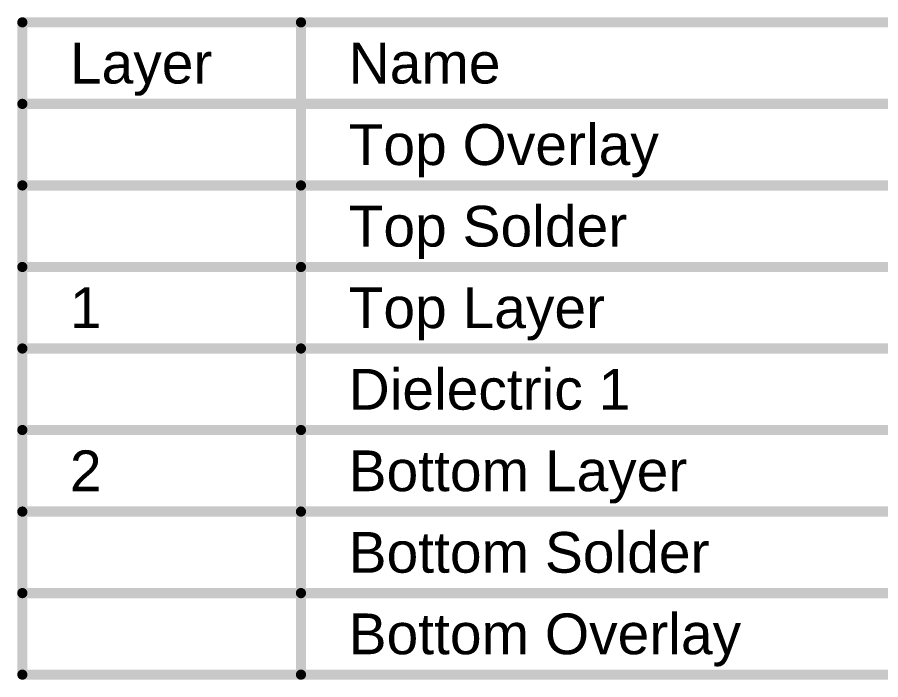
# Model space of a CAD drawing. Header units: inches. Extents: x -0.8 to 12, y -0.1 to 3.7.
# Drawn here: x 1.344 to 2.615, y 1.359 to 2.335 of the extents above; entities that cross this region are included whole.
import ezdxf

# ---------------------------------------------------------------- set-up
doc = ezdxf.new("R2010")
doc.units = ezdxf.units.IN
doc.header["$MEASUREMENT"] = 0
doc.layers.add('Fabrication', color=76, linetype='Continuous')
doc.styles.add('Arial', font='', dxfattribs={"height": 0.2})
doc.styles.get('Arial').set_extended_font_data('Arial')

msp = doc.modelspace()

# ---------------------------------------------------------------- linework, layer by layer
at = {"layer": 'Fabrication', "const_width": 0.015}
for points in [[(1.3517, 1.367), (1.3517, 2.327)], [(1.3517, 2.327), (5.8905, 2.327)], [(1.7617, 1.367), (1.7617, 2.327)], [(1.3517, 2.207), (5.8905, 2.207)], [(1.3517, 2.087), (1.7617, 2.087)], [(1.7617, 2.087), (2.6914, 2.087)], [(1.3517, 1.967), (1.7617, 1.967)], [(1.7617, 1.967), (2.6914, 1.967)], [(1.3517, 1.847), (1.7617, 1.847)], [(1.7617, 1.847), (2.6914, 1.847)], [(1.3517, 1.727), (1.7617, 1.727)], [(1.7617, 1.727), (2.6914, 1.727)], [(1.3517, 1.607), (1.7617, 1.607)], [(1.7617, 1.607), (2.6914, 1.607)], [(1.3517, 1.487), (1.7617, 1.487)], [(1.7617, 1.487), (2.6914, 1.487)], [(1.3517, 1.367), (1.7617, 1.367)], [(1.7617, 1.367), (2.6914, 1.367)]]:
    msp.add_lwpolyline(points, dxfattribs=at)
at = {"layer": 'Fabrication', "const_width": 0.0075}
for points in [[(1.348, 2.327, 1), (1.3555, 2.327, 1)], [(1.348, 2.327, 1), (1.3555, 2.327, 1)], [(1.7579, 2.327, 1), (1.7654, 2.327, 1)], [(1.348, 2.207, 1), (1.3555, 2.207, 1)], [(1.348, 2.087, 1), (1.3555, 2.087, 1)], [(1.7579, 2.087, 1), (1.7654, 2.087, 1)], [(1.7579, 2.087, 1), (1.7654, 2.087, 1)], [(1.348, 1.967, 1), (1.3555, 1.967, 1)], [(1.7579, 1.967, 1), (1.7654, 1.967, 1)], [(1.7579, 1.967, 1), (1.7654, 1.967, 1)], [(1.348, 1.847, 1), (1.3555, 1.847, 1)], [(1.7579, 1.847, 1), (1.7654, 1.847, 1)], [(1.7579, 1.847, 1), (1.7654, 1.847, 1)], [(1.348, 1.727, 1), (1.3555, 1.727, 1)], [(1.7579, 1.727, 1), (1.7654, 1.727, 1)], [(1.7579, 1.727, 1), (1.7654, 1.727, 1)], [(1.348, 1.607, 1), (1.3555, 1.607, 1)], [(1.7579, 1.607, 1), (1.7654, 1.607, 1)], [(1.7579, 1.607, 1), (1.7654, 1.607, 1)], [(1.348, 1.487, 1), (1.3555, 1.487, 1)], [(1.7579, 1.487, 1), (1.7654, 1.487, 1)], [(1.7579, 1.487, 1), (1.7654, 1.487, 1)], [(1.348, 1.367, 1), (1.3555, 1.367, 1)], [(1.348, 1.367, 1), (1.3555, 1.367, 1)], [(1.7579, 1.367, 1), (1.7654, 1.367, 1)], [(1.7579, 1.367, 1), (1.7654, 1.367, 1)], [(1.7579, 1.367, 1), (1.7654, 1.367, 1)]]:
    msp.add_lwpolyline(points, format="xyb", close=True, dxfattribs=at)

# ---------------------------------------------------------------- texts
at = {"layer": 'Fabrication', "style": 'Arial'}
for s, p in [('Layer', (1.4217, 2.237)), ('Name', (1.8317, 2.237)), ('Top Overlay', (1.8317, 2.117)), ('Top Solder', (1.8317, 1.997)), ('1', (1.4217, 1.877)), ('Top Layer', (1.8317, 1.877)), ('Dielectric 1', (1.8317, 1.757)), ('2', (1.4217, 1.637)), ('Bottom Layer', (1.8317, 1.637)), ('Bottom Solder', (1.8317, 1.517)), ('Bottom Overlay', (1.8317, 1.397))]:
    msp.add_text(s, height=0.06, dxfattribs=at).set_placement(p)

doc.saveas('drawing.dxf')
